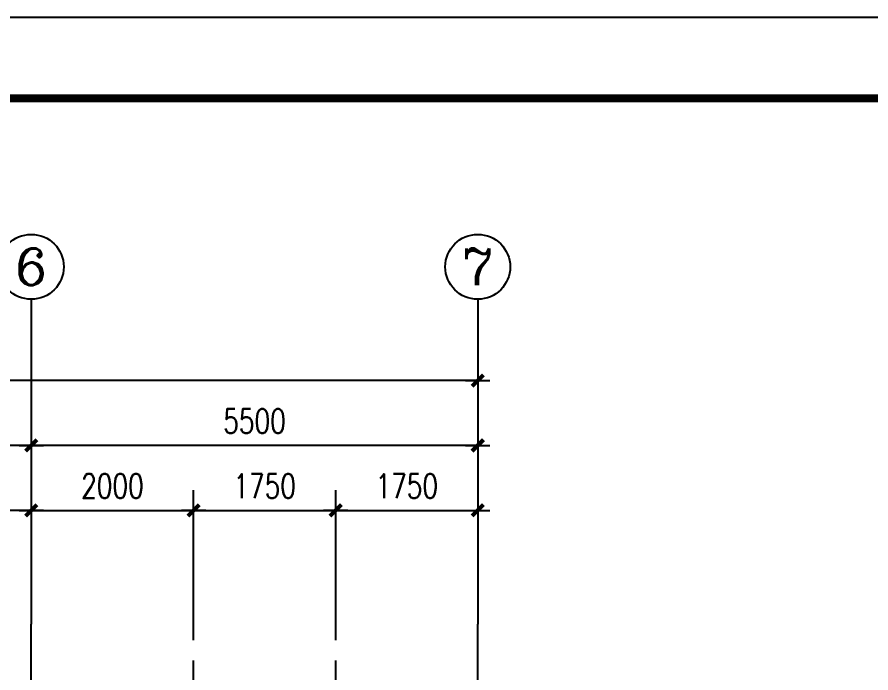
# Model space of a CAD drawing. Extents: x 1427168 to 1936200, y 1176778 to 1377202.
# Drawn here: x 1690636 to 1701155, y 1228603 to 1236683 of the extents above; entities that cross this region are included whole.
import ezdxf
from ezdxf.enums import TextEntityAlignment as Align

# ---------------------------------------------------------------- set-up
doc = ezdxf.new("R2010")
doc.units = 0
doc.header["$LTSCALE"] = 1000
doc.header["$MEASUREMENT"] = 0
doc.linetypes.add('CENTER', pattern=[2, 1.25, -0.25, 0.25, -0.25])
doc.linetypes.add('DOTE', pattern=[2.42, 2, -0.2, 0.02, -0.2])
doc.layers.get('0').update_dxf_attribs({"linetype": 'CONTINUOUS'})
doc.layers.get('DEFPOINTS').update_dxf_attribs({"linetype": 'CONTINUOUS'})
for name, color, linetype in [('AXIS', 3, 'CONTINUOUS'), ('AXIS_TEXT', 7, 'CONTINUOUS'), ('DOTE', 1, 'DOTE'), ('PUB_TITLE', 4, 'CONTINUOUS')]:
    doc.layers.add(name, color=color, linetype=linetype)
doc.styles.add('COMPLEX', font='COMPLEX')
doc.styles.add('DIM_FONT', font='SIMPLEX.shx', dxfattribs={"width": 0.75})
doc.dimstyles.new('AXIS', dxfattribs={"dimtxt": 300, "dimasz": 1, "dimexe": 250, "dimexo": 300, "dimgap": 150, "dimtad": 1, "dimdec": 0, "dimzin": 0, "dimtxsty": 'DIM_FONT', "dimblk": '_DIMX', "dimcen": 0.09, "dimse1": 1, "dimse2": 1, "dimclrt": 7, "dimazin": 3, "dimtfac": 1, "dimtdec": 0, "dimtix": 1, "dimtmove": 0, "dimatfit": 3, "dimtolj": 1, "dimtzin": 0})
doc.dimstyles.new('DIMA', dxfattribs={"dimtxt": 300, "dimasz": 1, "dimexe": 250, "dimexo": 300, "dimgap": 150, "dimtad": 1, "dimdec": 0, "dimzin": 0, "dimtxsty": 'DIM_FONT', "dimblk": '_DIMX', "dimcen": 0.09, "dimse1": 1, "dimclrt": 7, "dimazin": 3, "dimtfac": 1, "dimtdec": 0, "dimtix": 1, "dimtmove": 0, "dimatfit": 3, "dimtolj": 1, "dimtzin": 0})
doc.dimstyles.new('DIMB', dxfattribs={"dimtxt": 300, "dimasz": 1, "dimexe": 250, "dimexo": 300, "dimgap": 150, "dimtad": 1, "dimdec": 0, "dimzin": 0, "dimtxsty": 'DIM_FONT', "dimblk": '_DIMX', "dimcen": 0.09, "dimse2": 1, "dimclrt": 7, "dimazin": 3, "dimtfac": 1, "dimtdec": 0, "dimtix": 1, "dimtmove": 0, "dimatfit": 3, "dimtolj": 1, "dimtzin": 0})
doc.dimstyles.new('DIMN', dxfattribs={"dimtxt": 300, "dimasz": 1, "dimexe": 250, "dimexo": 300, "dimgap": 150, "dimtad": 1, "dimdec": 0, "dimzin": 0, "dimtxsty": 'DIM_FONT', "dimblk": '_DIMX', "dimcen": 0.09, "dimclrt": 7, "dimazin": 3, "dimtfac": 1, "dimtdec": 0, "dimtix": 1, "dimtmove": 0, "dimatfit": 3, "dimtolj": 1, "dimtzin": 0})

# ---------------------------------------------------------------- blocks, each defined once
blk = doc.blocks.new('_DIMX')
blk.add_line((-150, 0), (150, 0))
at = {"const_width": 50}
blk.add_lwpolyline([(-70, -70), (70, 70)], dxfattribs=at)
blk = doc.blocks.new('*D104')
at = {"layer": 'AXIS', "color": 0}
blk.add_line((1696310, 1232206), (1663312, 1232206), dxfattribs=at)
at = {"layer": 'DEFPOINTS', "color": 0}
for p in [(1663311, 1232206), (1663311, 1229206), (1696311, 1229206)]:
    blk.add_point(p, dxfattribs=at)
at = {"layer": 'AXIS', "color": 0, "rotation": 180}
blk.add_blockref('_DIMX', (1663311, 1232206), dxfattribs=at)
at = {"layer": 'AXIS', "color": 0}
blk.add_blockref('_DIMX', (1696311, 1232206), dxfattribs=at)
at = {"layer": 'AXIS', "color": 7, "insert": (1679811, 1232506), "char_height": 300, "attachment_point": 5, "style": 'DIM_FONT'}
blk.add_mtext('\\A1;33000', dxfattribs=at)
blk = doc.blocks.new('_AXISO')
blk.add_circle((0, 0), 0.5)
at = {"layer": 'AXIS_TEXT', "style": 'COMPLEX', "width": 1.041667}
blk.add_attdef('A', text='', height=0.56, dxfattribs=at).set_placement((-0.25, -0.28), (0.25, -0.28), align=Align.FIT)
blk = doc.blocks.new('*D117')
at = {"layer": 'AXIS', "color": 0}
blk.add_line((1690810, 1231406), (1685312, 1231406), dxfattribs=at)
at = {"layer": 'DEFPOINTS', "color": 0}
for p in [(1685311, 1231406), (1685311, 1229206), (1690811, 1229206)]:
    blk.add_point(p, dxfattribs=at)
at = {"layer": 'AXIS', "color": 0, "rotation": 180}
blk.add_blockref('_DIMX', (1685311, 1231406), dxfattribs=at)
at = {"layer": 'AXIS', "color": 0}
blk.add_blockref('_DIMX', (1690811, 1231406), dxfattribs=at)
at = {"layer": 'AXIS', "color": 7, "insert": (1688061, 1231706), "char_height": 300, "attachment_point": 5, "style": 'DIM_FONT'}
blk.add_mtext('\\A1;5500', dxfattribs=at)
blk = doc.blocks.new('*D116')
at = {"layer": 'AXIS', "color": 0}
blk.add_line((1696310, 1231406), (1690812, 1231406), dxfattribs=at)
at = {"layer": 'DEFPOINTS', "color": 0}
for p in [(1690811, 1231406), (1690811, 1229206), (1696311, 1229206)]:
    blk.add_point(p, dxfattribs=at)
at = {"layer": 'AXIS', "color": 0, "rotation": 180}
blk.add_blockref('_DIMX', (1690811, 1231406), dxfattribs=at)
at = {"layer": 'AXIS', "color": 0}
blk.add_blockref('_DIMX', (1696311, 1231406), dxfattribs=at)
at = {"layer": 'AXIS', "color": 7, "insert": (1693561, 1231706), "char_height": 300, "attachment_point": 5, "style": 'DIM_FONT'}
blk.add_mtext('\\A1;5500', dxfattribs=at)
blk = doc.blocks.new('*D175')
at = {"layer": 'AXIS', "color": 0}
for p, q in [((1688811, 1229206), (1688811, 1230856)), ((1690810, 1230606), (1688812, 1230606))]:
    blk.add_line(p, q, dxfattribs=at)
at = {"layer": 'DEFPOINTS', "color": 0}
for p in [(1688811, 1230606), (1688811, 1228906), (1690811, 1228906)]:
    blk.add_point(p, dxfattribs=at)
at = {"layer": 'AXIS', "color": 0, "rotation": 180}
blk.add_blockref('_DIMX', (1688811, 1230606), dxfattribs=at)
at = {"layer": 'AXIS', "color": 0}
blk.add_blockref('_DIMX', (1690811, 1230606), dxfattribs=at)
at = {"layer": 'AXIS', "color": 7, "insert": (1689811, 1230906), "char_height": 300, "attachment_point": 5, "style": 'DIM_FONT'}
blk.add_mtext('\\A1;2000', dxfattribs=at)

msp = doc.modelspace()

# ---------------------------------------------------------------- linework, layer by layer
at = {"layer": 'AXIS'}
for p, q in [((1690810.8, 1233206), (1690810.8, 1229206)), ((1696310.8, 1233206), (1696310.8, 1229206))]:
    msp.add_line(p, q, dxfattribs=at)
at = {"layer": 'DOTE', "linetype": 'CENTER'}
for p, q in [((1690810.8, 1216206), (1690810.8, 1229206)), ((1692810.8, 1217006), (1692810.8, 1229206)), ((1694560.8, 1217006), (1694560.8, 1229206)), ((1696310.8, 1216206), (1696310.8, 1229206))]:
    msp.add_line(p, q, dxfattribs=at)
at = {"layer": 'PUB_TITLE'}
msp.add_lwpolyline([(1645832.1, 1177282.9), (1645832.1, 1236682.9), (1729932.1, 1236682.9), (1729932.1, 1177282.9)], close=True, dxfattribs=at)
at = {"layer": 'PUB_TITLE', "const_width": 100}
msp.add_lwpolyline([(1648332.1, 1178282.9), (1728932.1, 1178282.9), (1728932.1, 1235682.9), (1648332.1, 1235682.9)], close=True, dxfattribs=at)

# ---------------------------------------------------------------- block references
at = {"layer": 'AXIS'}
ref = msp.add_blockref('_AXISO', (1690810.8, 1233606), dxfattribs=dict(at, xscale=800, yscale=800, zscale=800))
ref.add_attrib('A', '6', dxfattribs={"layer": 'AXIS_TEXT', "height": 448, "style": 'COMPLEX', "width": 1.339286}).set_placement((1690610.8, 1233382), (1691010.8, 1233382), align=Align.FIT)
ref = msp.add_blockref('_AXISO', (1696310.8, 1233606), dxfattribs=dict(at, xscale=800, yscale=800, zscale=800))
ref.add_attrib('A', '7', dxfattribs={"layer": 'AXIS_TEXT', "height": 448, "style": 'COMPLEX', "width": 1.339286}).set_placement((1696110.8, 1233382), (1696510.8, 1233382), align=Align.FIT)

# ---------------------------------------------------------------- dimensions: what is measured, and where the dimension line sits
for p2, distance, picture, middle in [((1663310.8, 1229206), -3000, '*D104', (1679810.8, 1232506)), ((1690810.8, 1229206), -2200, '*D116', (1693560.8, 1231706))]:
    dim = msp.add_aligned_dim(p1=(1696310.8, 1229206), p2=p2, distance=distance, dimstyle='AXIS', dxfattribs=at)
    dim.commit()
    dim.dimension.update_dxf_attribs({"geometry": picture, "text_midpoint": middle})
for base, p1, p2, dimstyle, picture, middle in [((1685310.8, 1231406), (1690810.8, 1229206), (1685310.8, 1229206), 'AXIS', '*D117', (1688060.8, 1231706)), ((1688810.8, 1230606), (1690810.8, 1228906), (1688810.8, 1228906), 'DIMA', '*D175', (1689810.8, 1230906))]:
    dim = msp.add_linear_dim(base=base, p1=p1, p2=p2, dimstyle=dimstyle, dxfattribs=at)
    dim.commit()
    dim.dimension.update_dxf_attribs({"geometry": picture, "text_midpoint": middle})
for base, p1, p2, dimstyle in [((1692810.8, 1230606), (1690810.8, 1228906), (1692810.8, 1228906), 'DIMA'), ((1694560.8, 1230606), (1692810.8, 1228906), (1694560.8, 1228906), 'DIMN'), ((1696310.8, 1230606), (1694560.8, 1228906), (1696310.8, 1228906), 'DIMB')]:
    msp.add_linear_dim(base=base, p1=p1, p2=p2, dimstyle=dimstyle, dxfattribs=at).render()

doc.saveas('drawing.dxf')
